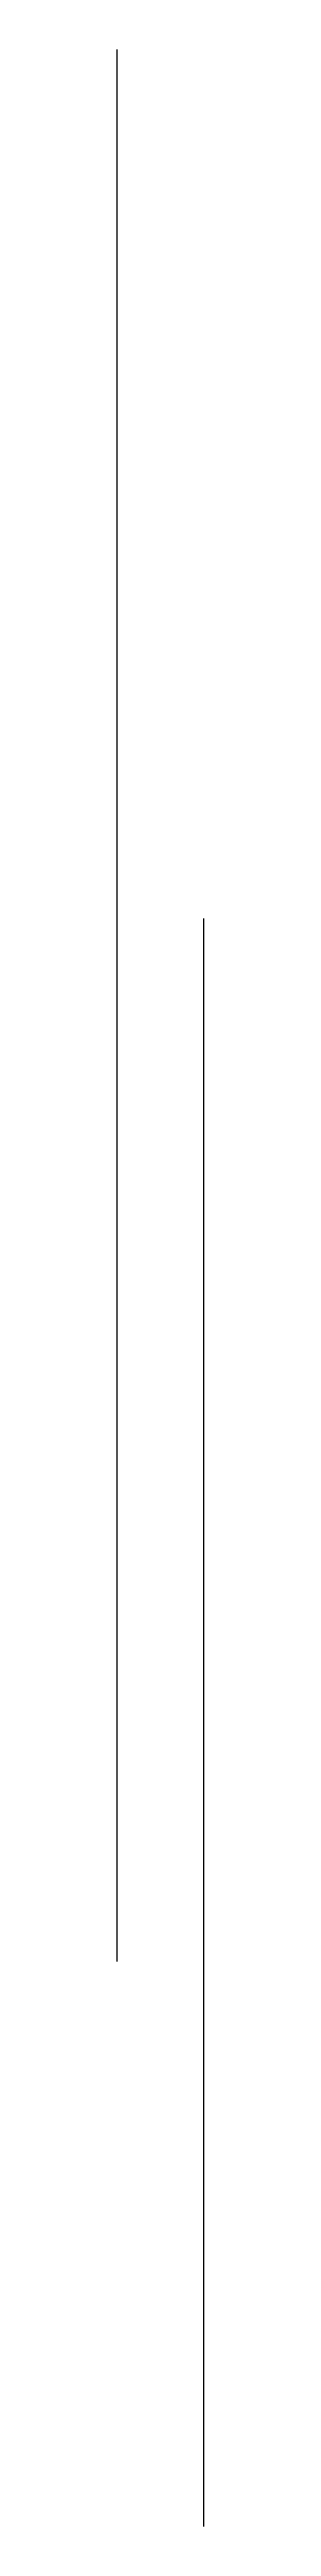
# Model space of a CAD drawing. Header units: millimetres. Extents: x -84001 to 514501, y -132001 to 315000.
# Drawn here: x 314999 to 319501, y 186750 to 315000 of the extents above; entities that cross this region are included whole.
import ezdxf

# ---------------------------------------------------------------- set-up
doc = ezdxf.new("R2010")
doc.units = ezdxf.units.MM
doc.header["$LTSCALE"] = 3000
doc.layers.add('A-DIM', color=8, linetype='CONTINUOUS', lineweight=9)
doc.dimstyles.get("Standard").update_dxf_attribs({"dimtxt": 2.5, "dimasz": 2.5, "dimexe": 1.25, "dimexo": 0.625, "dimtad": 1, "dimcen": 2.5, "dimazin": 3, "dimtfac": 1, "dimtmove": 0, "dimatfit": 3})

# ---------------------------------------------------------------- blocks, each defined once
blk = doc.blocks.new('_CLOSEDFILLED')
at = {"color": 0, "linetype": 'BYBLOCK'}
blk.add_solid([(-1, 0), (0, 0), (-1, 0)], dxfattribs=at)
blk = doc.blocks.new('*D10')
for p, q in [((319500, 270000), (319500, 270000)), ((319500, 228376.5), (319500, 269999.75)), ((319500, 186750.25), (319500, 228373.5)), ((319500, 186750), (319500, 186750))]:
    blk.add_line(p, q)
at = {"layer": 'Defpoints'}
for p in [(319500, 270000), (319500, 186750), (319500, 186750)]:
    blk.add_point(p, dxfattribs=at)
at = {"layer": 'A-DIM', "xscale": 0.25, "yscale": 0.25}
for p, rotation in [((319500, 270000), 90), ((319500, 186750), 270)]:
    blk.add_blockref('_CLOSEDFILLED', p, dxfattribs=dict(at, rotation=rotation))
at = {"layer": 'A-DIM', "insert": (319500, 228375), "char_height": 1, "attachment_point": 5, "rotation": 90}
blk.add_mtext('500', dxfattribs=at)
blk = doc.blocks.new('*D13')
for p, q in [((315000, 315000), (315000, 315000)), ((315000, 265501.5), (315000, 314999.75)), ((315000, 216000.25), (315000, 265498.5)), ((315000, 216000), (315000, 216000))]:
    blk.add_line(p, q)
at = {"layer": 'Defpoints'}
for p in [(315000, 315000), (315000, 216000), (315000, 216000)]:
    blk.add_point(p, dxfattribs=at)
at = {"layer": 'A-DIM', "xscale": 0.25, "yscale": 0.25}
for p, rotation in [((315000, 315000), 90), ((315000, 216000), 270)]:
    blk.add_blockref('_CLOSEDFILLED', p, dxfattribs=dict(at, rotation=rotation))
at = {"layer": 'A-DIM', "insert": (315000, 265500), "char_height": 1, "attachment_point": 5, "rotation": 90}
blk.add_mtext('600', dxfattribs=at)

msp = doc.modelspace()

# ---------------------------------------------------------------- dimensions: what is measured, and where the dimension line sits
at = {"layer": 'A-DIM'}
for base, p1, p2, text, picture, middle in [((315000, 216000), (315000, 216000), (315000, 315000), '600', '*D13', (315000, 265500)), ((319500, 186750), (319500, 186750), (319500, 270000), '500', '*D10', (319500, 228375))]:
    dim = msp.add_linear_dim(base=base, p1=p1, p2=p2, angle=90, text=text, dimstyle='Standard', dxfattribs=at)
    dim.commit()
    dim.dimension.update_dxf_attribs({"geometry": picture, "text_midpoint": middle})

doc.saveas('drawing.dxf')
